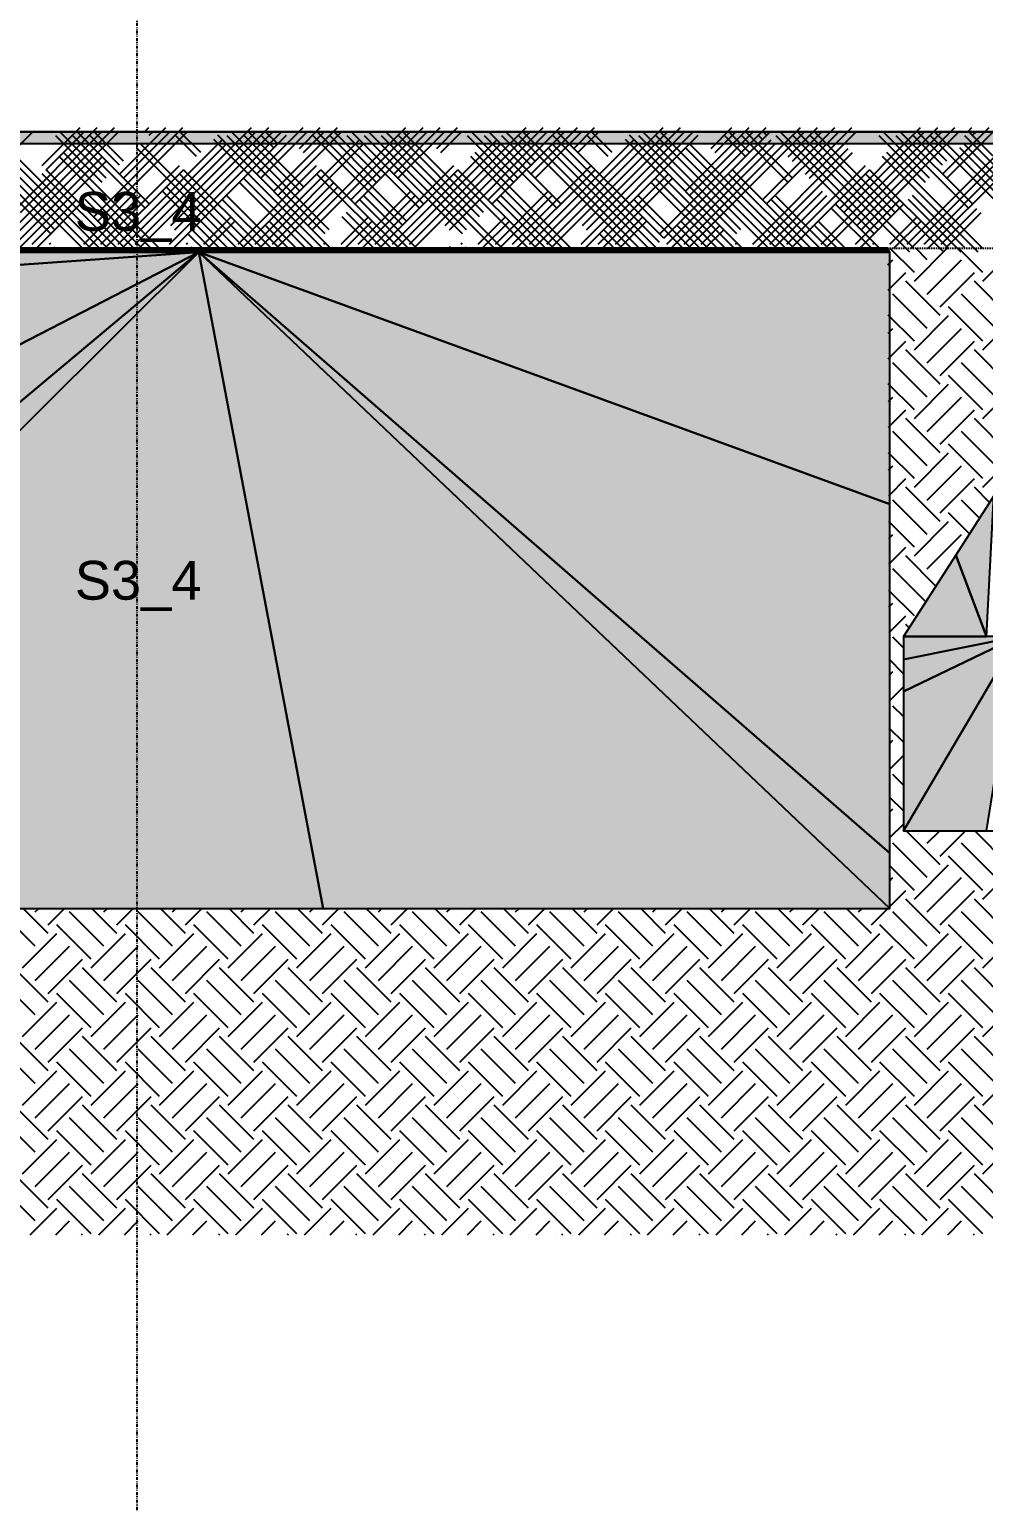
# Model space of a CAD drawing. Extents: x 37185 to 43130, y -8131 to -3926.
# Drawn here: x 37998.9 to 38162.7, y -7832.6 to -7578.4 of the extents above; entities that cross this region are included whole.
import ezdxf

# ---------------------------------------------------------------- set-up
doc = ezdxf.new("R2010")
doc.units = 0
doc.header["$MEASUREMENT"] = 0
doc.linetypes.add('ESTILO_TQS_0002', pattern=[0.4, 0.1, -0.3])
doc.linetypes.add('ESTILO_TQS_0004', pattern=[1.12, 0.5, -0.2, 0.01, -0.2, 0.01, -0.2])
for name, color, linetype in [('36', 253, 'CONTINUOUS'), ('47', 15, 'CONTINUOUS'), ('52', 3, 'CONTINUOUS'), ('67', 7, 'CONTINUOUS'), ('70', 160, 'CONTINUOUS'), ('74', 2, 'CONTINUOUS'), ('96', 252, 'CONTINUOUS')]:
    doc.layers.add(name, color=color, linetype=linetype)
doc.styles.add('TQS_ARIAL', font='arial.ttf')

msp = doc.modelspace()

# ---------------------------------------------------------------- linework, layer by layer
at = {"layer": '36', "linetype": 'Continuous'}
for p, q in [((37993.42, -7615.24), (38013.42, -7595.25)), ((37996.59, -7609.12), (38010.47, -7595.25)), ((38001.01, -7601.76), (38007.52, -7595.25)), ((38009.85, -7610.6), (38025.2, -7595.25)), ((38014.27, -7603.23), (38022.25, -7595.25)), ((38016.99, -7615.24), (38036.99, -7595.25)), ((38018.69, -7595.87), (38019.31, -7595.25)), ((38023.11, -7612.07), (38039.93, -7595.25)), ((38037.84, -7603.23), (38045.82, -7595.25)), ((38040.79, -7606.18), (38051.72, -7595.25)), ((38045.21, -7598.81), (38048.77, -7595.25)), ((38046.68, -7612.07), (38063.5, -7595.25)), ((38054.05, -7607.65), (38066.45, -7595.25)), ((38061.41, -7603.23), (38069.4, -7595.25)), ((38064.13, -7615.24), (38084.13, -7595.25)), ((38068.78, -7598.81), (38072.34, -7595.25)), ((38070.25, -7612.07), (38087.07, -7595.25)), ((38077.62, -7607.65), (38090.02, -7595.25)), ((38084.98, -7603.23), (38092.97, -7595.25)), ((38087.7, -7615.24), (38107.7, -7595.25)), ((38092.35, -7598.81), (38095.91, -7595.25)), ((38093.82, -7612.07), (38110.64, -7595.25)), ((38107.08, -7613.54), (38125.37, -7595.25)), ((38111.27, -7615.24), (38131.27, -7595.25)), ((38111.5, -7606.18), (38122.43, -7595.25)), ((38115.92, -7598.81), (38119.48, -7595.25)), ((38124.76, -7607.65), (38137.16, -7595.25)), ((38129.18, -7600.28), (38134.21, -7595.25)), ((38132.12, -7603.23), (38140.11, -7595.25)), ((38134.84, -7615.24), (38154.84, -7595.25)), ((38138.02, -7609.12), (38151.89, -7595.25)), ((38140.96, -7612.07), (38157.78, -7595.25)), ((38149.57, -7615.24), (38169.57, -7595.25)), ((38155.69, -7603.23), (38163.68, -7595.25)), ((38160.11, -7595.87), (38160.73, -7595.25)), ((38002.49, -7613.48), (37985.66, -7596.66)), ((38003.19, -7612.78), (37986.37, -7595.96)), ((38008.61, -7616.66), (37988.61, -7596.66)), ((38009.31, -7615.95), (37989.32, -7595.96)), ((37991.41, -7603.94), (37999.39, -7595.96)), ((37994.13, -7615.95), (38014.12, -7595.96)), ((37997.3, -7609.83), (38011.18, -7595.96)), ((38001.72, -7602.47), (38008.23, -7595.96)), ((38011.33, -7604.65), (38003.34, -7596.66)), ((38012.03, -7603.94), (38004.05, -7595.96)), ((38018.69, -7609.06), (38006.29, -7596.66)), ((38019.4, -7608.36), (38007, -7595.96)), ((38014.27, -7601.7), (38009.23, -7596.66)), ((38014.98, -7600.99), (38009.94, -7595.96)), ((38010.56, -7611.3), (38025.91, -7595.96)), ((38014.04, -7615.24), (38031.95, -7597.34)), ((38014.98, -7603.94), (38022.96, -7595.96)), ((38017.7, -7615.95), (38037.69, -7595.96)), ((38019.4, -7596.57), (38020.02, -7595.96)), ((38022.88, -7615.24), (38042.26, -7595.87)), ((38023.59, -7615.95), (38042.97, -7596.57)), ((38023.82, -7612.78), (38040.64, -7595.96)), ((38027.53, -7600.23), (38023.97, -7596.66)), ((38028.24, -7599.52), (38024.67, -7595.96)), ((38049.85, -7616.66), (38030.48, -7597.28)), ((38050.56, -7615.95), (38031.18, -7596.57)), ((38049.63, -7613.48), (38032.8, -7596.66)), ((38050.33, -7612.78), (38033.51, -7595.96)), ((38045.21, -7606.12), (38035.75, -7596.66)), ((38045.91, -7605.41), (38036.46, -7595.96)), ((38037.61, -7615.24), (38055.52, -7597.34)), ((38038.55, -7603.94), (38046.53, -7595.96)), ((38040.79, -7598.75), (38038.7, -7596.66)), ((38041.5, -7598.05), (38039.4, -7595.96)), ((38041.5, -7606.88), (38052.42, -7595.96)), ((38045.91, -7599.52), (38049.48, -7595.96)), ((38047.39, -7612.78), (38064.21, -7595.96)), ((38062.89, -7612.01), (38047.54, -7596.66)), ((38063.59, -7611.3), (38048.24, -7595.96)), ((38058.47, -7604.65), (38050.48, -7596.66)), ((38059.17, -7603.94), (38051.19, -7595.96)), ((38065.83, -7609.06), (38053.43, -7596.66)), ((38066.54, -7608.36), (38054.14, -7595.96)), ((38054.75, -7608.36), (38067.16, -7595.96)), ((38073.2, -7613.48), (38056.37, -7596.66)), ((38073.9, -7612.78), (38057.08, -7595.96)), ((38079.32, -7616.66), (38059.32, -7596.66)), ((38080.02, -7615.95), (38060.03, -7595.96)), ((38061.18, -7615.24), (38079.09, -7597.34)), ((38062.12, -7603.94), (38070.1, -7595.96)), ((38076.14, -7610.54), (38062.27, -7596.66)), ((38076.85, -7609.83), (38062.97, -7595.96)), ((38064.84, -7615.95), (38084.83, -7595.96)), ((38069.48, -7599.52), (38073.05, -7595.96)), ((38070.96, -7612.78), (38087.78, -7595.96)), ((38082.04, -7604.65), (38074.05, -7596.66)), ((38082.74, -7603.94), (38074.76, -7595.96)), ((38089.4, -7609.06), (38077, -7596.66)), ((38090.11, -7608.36), (38077.71, -7595.96)), ((38078.32, -7608.36), (38090.73, -7595.96)), ((38084.98, -7601.7), (38079.95, -7596.66)), ((38085.69, -7600.99), (38080.65, -7595.96)), ((38102.89, -7616.66), (38082.89, -7596.66)), ((38103.59, -7615.95), (38083.6, -7595.96)), ((38084.75, -7615.24), (38102.66, -7597.34)), ((38085.69, -7603.94), (38093.67, -7595.96)), ((38088.41, -7615.95), (38108.4, -7595.96)), ((38107.08, -7614.96), (38088.78, -7596.66)), ((38107.79, -7614.25), (38089.49, -7595.96)), ((38093.05, -7599.52), (38096.62, -7595.96)), ((38093.59, -7615.24), (38112.97, -7595.87)), ((38094.3, -7615.95), (38113.68, -7596.57)), ((38094.53, -7612.78), (38111.35, -7595.96)), ((38098.24, -7600.23), (38094.68, -7596.66)), ((38098.95, -7599.52), (38095.38, -7595.96)), ((38120.57, -7616.66), (38101.19, -7597.28)), ((38121.27, -7615.95), (38101.89, -7596.57)), ((38120.34, -7613.48), (38103.52, -7596.66)), ((38121.04, -7612.78), (38104.22, -7595.96)), ((38126.46, -7616.66), (38106.46, -7596.66)), ((38127.17, -7615.95), (38107.17, -7595.96)), ((38107.79, -7614.25), (38126.08, -7595.96)), ((38108.32, -7615.24), (38126.23, -7597.34)), ((38111.98, -7615.95), (38131.97, -7595.96)), ((38112.21, -7606.88), (38123.14, -7595.96)), ((38116.63, -7599.52), (38120.19, -7595.96)), ((38121.81, -7600.23), (38118.25, -7596.66)), ((38122.52, -7599.52), (38118.95, -7595.96)), ((38129.18, -7604.65), (38121.19, -7596.66)), ((38129.88, -7603.94), (38121.9, -7595.96)), ((38124.76, -7597.28), (38124.14, -7596.66)), ((38125.46, -7596.57), (38124.85, -7595.96)), ((38125.46, -7608.36), (38137.87, -7595.96)), ((38143.91, -7613.48), (38127.09, -7596.66)), ((38144.61, -7612.78), (38127.79, -7595.96)), ((38129.88, -7600.99), (38134.92, -7595.96)), ((38150.03, -7616.66), (38130.03, -7596.66)), ((38150.74, -7615.95), (38130.74, -7595.96)), ((38132.83, -7603.94), (38140.81, -7595.96)), ((38146.85, -7610.54), (38132.98, -7596.66)), ((38147.56, -7609.83), (38133.69, -7595.96)), ((38135.55, -7615.95), (38155.54, -7595.96)), ((38138.72, -7609.83), (38152.6, -7595.96)), ((38141.67, -7612.78), (38158.49, -7595.96)), ((38152.75, -7604.65), (38144.76, -7596.66)), ((38153.45, -7603.94), (38145.47, -7595.96)), ((38160.11, -7609.06), (38147.71, -7596.66)), ((38160.82, -7608.36), (38148.42, -7595.96)), ((38150.28, -7615.95), (38170.28, -7595.96)), ((38155.69, -7601.7), (38150.66, -7596.66)), ((38156.4, -7600.99), (38151.36, -7595.96)), ((38173.6, -7616.66), (38153.6, -7596.66)), ((38174.31, -7615.95), (38154.31, -7595.96)), ((38156.4, -7603.94), (38164.38, -7595.96)), ((38177.79, -7614.96), (38159.49, -7596.66)), ((38178.5, -7614.25), (38160.2, -7595.96)), ((38160.82, -7596.57), (38161.44, -7595.96)), ((38011.55, -7616.66), (37993.65, -7598.75)), ((38012.26, -7615.95), (37994.35, -7598.05)), ((37996.37, -7615.24), (38011.33, -7600.28)), ((38020.39, -7616.66), (38003.96, -7600.23)), ((38021.1, -7615.95), (38004.67, -7599.52)), ((38014.75, -7615.95), (38032.66, -7598.05)), ((38035.12, -7616.66), (38017.22, -7598.75)), ((38035.83, -7615.95), (38017.92, -7598.05)), ((38038.32, -7615.95), (38056.23, -7598.05)), ((38061.89, -7615.95), (38079.8, -7598.05)), ((38091.1, -7616.66), (38074.67, -7600.23)), ((38091.81, -7615.95), (38075.38, -7599.52)), ((38085.46, -7615.95), (38103.37, -7598.05)), ((38105.83, -7616.66), (38087.93, -7598.75)), ((38106.54, -7615.95), (38088.64, -7598.05)), ((38109.03, -7615.95), (38126.94, -7598.05)), ((38129.4, -7616.66), (38111.5, -7598.75)), ((38130.11, -7615.95), (38112.21, -7598.05)), ((38123.06, -7615.24), (38139.49, -7598.81)), ((38123.76, -7615.95), (38140.2, -7599.52)), ((38161.81, -7616.66), (38145.38, -7600.23)), ((38162.52, -7615.95), (38146.09, -7599.52)), ((38176.54, -7616.66), (38158.64, -7598.75)), ((38177.25, -7615.95), (38159.35, -7598.05)), ((37997.07, -7615.95), (38012.03, -7600.99)), ((38015.21, -7615.95), (38001.72, -7602.47)), ((38011.1, -7615.24), (38024.58, -7601.76)), ((38011.8, -7615.95), (38025.29, -7602.47)), ((38038.78, -7615.95), (38025.29, -7602.47)), ((38034.67, -7615.24), (38048.15, -7601.76)), ((38035.37, -7615.95), (38048.86, -7602.47)), ((38062.35, -7615.95), (38048.86, -7602.47)), ((38058.24, -7615.24), (38071.72, -7601.76)), ((38058.94, -7615.95), (38072.43, -7602.47)), ((38085.92, -7615.95), (38072.43, -7602.47)), ((38081.81, -7615.24), (38095.29, -7601.76)), ((38082.51, -7615.95), (38096, -7602.47)), ((38133.06, -7615.95), (38119.57, -7602.47)), ((38128.95, -7615.24), (38142.43, -7601.76)), ((38129.66, -7615.95), (38143.14, -7602.47)), ((38156.63, -7615.95), (38143.14, -7602.47)), ((38152.52, -7615.24), (38166, -7601.76)), ((38153.23, -7615.95), (38166.71, -7602.47)), ((38014.5, -7616.66), (38001.01, -7603.17)), ((38032.88, -7615.95), (38022.34, -7605.41)), ((38038.07, -7616.66), (38024.58, -7603.17)), ((38046.91, -7616.66), (38034.9, -7604.65)), ((38047.62, -7615.95), (38035.6, -7603.94)), ((38040.56, -7615.24), (38051.1, -7604.7)), ((38041.27, -7615.95), (38051.81, -7605.41)), ((38061.64, -7616.66), (38048.15, -7603.17)), ((38085.21, -7616.66), (38071.72, -7603.17)), ((38096.54, -7615.24), (38108.55, -7603.23)), ((38097.25, -7615.95), (38109.26, -7603.94)), ((38117.62, -7616.66), (38105.61, -7604.65)), ((38118.33, -7615.95), (38106.31, -7603.94)), ((38132.35, -7616.66), (38118.86, -7603.17)), ((38155.92, -7616.66), (38142.43, -7603.17)), ((37999.31, -7615.24), (38006.91, -7607.65)), ((38008.15, -7615.24), (38017.22, -7606.18)), ((38017.45, -7616.66), (38008.38, -7607.59)), ((38008.86, -7615.95), (38017.92, -7606.88)), ((38018.15, -7615.95), (38009.09, -7606.88)), ((38032.18, -7616.66), (38021.64, -7606.12)), ((38041.02, -7616.66), (38031.95, -7607.59)), ((38041.72, -7615.95), (38032.66, -7606.88)), ((38055.29, -7615.24), (38064.36, -7606.18)), ((38064.59, -7616.66), (38055.52, -7607.59)), ((38056, -7615.95), (38065.07, -7606.88)), ((38065.29, -7615.95), (38056.23, -7606.88)), ((38078.86, -7615.24), (38087.93, -7606.18)), ((38088.16, -7616.66), (38079.09, -7607.59)), ((38079.57, -7615.95), (38088.64, -7606.88)), ((38088.86, -7615.95), (38079.8, -7606.88)), ((38111.73, -7616.66), (38102.66, -7607.59)), ((38112.43, -7615.95), (38103.37, -7606.88)), ((38126, -7615.24), (38135.07, -7606.18)), ((38135.3, -7616.66), (38126.23, -7607.59)), ((38126.71, -7615.95), (38135.78, -7606.88)), ((38136, -7615.95), (38126.94, -7606.88)), ((38140.73, -7615.24), (38148.33, -7607.65)), ((38158.87, -7616.66), (38149.8, -7607.59)), ((38159.57, -7615.95), (38150.51, -7606.88)), ((38000.02, -7615.95), (38007.61, -7608.36)), ((38059.4, -7615.95), (38053.28, -7609.83)), ((38144.14, -7616.66), (38136.54, -7609.06)), ((38144.84, -7615.95), (38137.25, -7608.36)), ((38141.44, -7615.95), (38149.03, -7608.36)), ((38155.46, -7615.24), (38161.59, -7609.12)), ((38156.17, -7615.95), (38162.29, -7609.83)), ((38029.94, -7615.95), (38026.76, -7612.78)), ((38028.77, -7615.24), (38033.42, -7610.6)), ((38029.48, -7615.95), (38034.13, -7611.3)), ((38043.96, -7616.66), (38039.31, -7612.01)), ((38044.67, -7615.95), (38040.02, -7611.3)), ((38052.35, -7615.24), (38056.99, -7610.6)), ((38058.69, -7616.66), (38052.57, -7610.54)), ((38053.05, -7615.95), (38057.7, -7611.3)), ((38075.92, -7615.24), (38080.56, -7610.6)), ((38076.62, -7615.95), (38081.27, -7611.3)), ((38100.65, -7615.95), (38097.47, -7612.78)), ((38099.49, -7615.24), (38104.13, -7610.6)), ((38100.19, -7615.95), (38104.84, -7611.3)), ((38114.67, -7616.66), (38110.03, -7612.01)), ((38115.38, -7615.95), (38110.73, -7611.3)), ((38114.22, -7615.24), (38117.39, -7612.07)), ((38114.92, -7615.95), (38118.1, -7612.78)), ((38138.24, -7616.66), (38133.6, -7612.01)), ((38138.95, -7615.95), (38134.3, -7611.3)), ((38146.63, -7615.24), (38151.27, -7610.6)), ((38147.33, -7615.95), (38151.98, -7611.3)), ((38002.26, -7615.24), (38002.49, -7615.02)), ((38025.83, -7615.24), (38026.06, -7615.02)), ((38029.23, -7616.66), (38026.06, -7613.48)), ((38049.4, -7615.24), (38049.63, -7615.02)), ((38072.97, -7615.24), (38073.2, -7615.02)), ((38099.94, -7616.66), (38096.77, -7613.48)), ((38120.11, -7615.24), (38120.34, -7615.02)), ((38143.68, -7615.24), (38143.91, -7615.02)), ((37999.77, -7616.66), (37999.54, -7616.43)), ((38000.48, -7615.95), (38000.25, -7615.72)), ((38002.97, -7615.95), (38003.19, -7615.72)), ((38003.42, -7615.95), (38003.42, -7615.95)), ((38003.42, -7615.95), (38003.42, -7615.95)), ((38005.91, -7615.95), (38005.91, -7615.95)), ((38005.91, -7615.95), (38005.91, -7615.95)), ((38006.37, -7615.95), (38006.37, -7615.95)), ((38006.37, -7615.95), (38006.37, -7615.95)), ((38020.64, -7615.95), (38020.64, -7615.95)), ((38020.64, -7615.95), (38020.64, -7615.95)), ((38023.34, -7616.66), (38023.11, -7616.43)), ((38024.05, -7615.95), (38023.82, -7615.72)), ((38026.54, -7615.95), (38026.76, -7615.72)), ((38026.99, -7615.95), (38026.99, -7615.95)), ((38026.99, -7615.95), (38026.99, -7615.95)), ((38032.43, -7615.95), (38032.43, -7615.95)), ((38032.43, -7615.95), (38032.43, -7615.95)), ((38044.21, -7615.95), (38044.21, -7615.95)), ((38044.21, -7615.95), (38044.21, -7615.95)), ((38047.16, -7615.95), (38047.16, -7615.95)), ((38047.16, -7615.95), (38047.16, -7615.95)), ((38050.11, -7615.95), (38050.33, -7615.72)), ((38053.51, -7615.95), (38053.51, -7615.95)), ((38053.51, -7615.95), (38053.51, -7615.95)), ((38056.45, -7615.95), (38056.45, -7615.95)), ((38056.45, -7615.95), (38056.45, -7615.95)), ((38067.78, -7615.95), (38067.78, -7615.95)), ((38067.78, -7615.95), (38067.78, -7615.95)), ((38068.24, -7615.95), (38068.24, -7615.95)), ((38068.24, -7615.95), (38068.24, -7615.95)), ((38070.48, -7616.66), (38070.25, -7616.43)), ((38070.73, -7615.95), (38070.73, -7615.95)), ((38070.73, -7615.95), (38070.73, -7615.95)), ((38071.19, -7615.95), (38070.96, -7615.72)), ((38073.68, -7615.95), (38073.9, -7615.72)), ((38074.13, -7615.95), (38074.13, -7615.95)), ((38074.13, -7615.95), (38074.13, -7615.95)), ((38077.08, -7615.95), (38077.08, -7615.95)), ((38077.08, -7615.95), (38077.08, -7615.95)), ((38082.97, -7615.95), (38082.97, -7615.95)), ((38082.97, -7615.95), (38082.97, -7615.95)), ((38091.35, -7615.95), (38091.35, -7615.95)), ((38091.35, -7615.95), (38091.35, -7615.95)), ((38094.05, -7616.66), (38093.82, -7616.43)), ((38094.76, -7615.95), (38094.53, -7615.72)), ((38097.7, -7615.95), (38097.7, -7615.95)), ((38097.7, -7615.95), (38097.7, -7615.95)), ((38103.14, -7615.95), (38103.14, -7615.95)), ((38103.14, -7615.95), (38103.14, -7615.95)), ((38106.09, -7615.95), (38106.09, -7615.95)), ((38106.09, -7615.95), (38106.09, -7615.95)), ((38109.49, -7615.95), (38109.49, -7615.95)), ((38109.49, -7615.95), (38109.49, -7615.95)), ((38117.87, -7615.95), (38117.87, -7615.95)), ((38117.87, -7615.95), (38117.87, -7615.95)), ((38120.82, -7615.95), (38121.04, -7615.72)), ((38124.22, -7615.95), (38124.22, -7615.95)), ((38124.22, -7615.95), (38124.22, -7615.95)), ((38132.6, -7615.95), (38132.6, -7615.95)), ((38132.6, -7615.95), (38132.6, -7615.95)), ((38138.49, -7615.95), (38138.49, -7615.95)), ((38138.49, -7615.95), (38138.49, -7615.95)), ((38141.19, -7616.66), (38140.96, -7616.43)), ((38141.9, -7615.95), (38141.67, -7615.72)), ((38144.39, -7615.95), (38144.61, -7615.72)), ((38147.79, -7615.95), (38147.79, -7615.95)), ((38147.79, -7615.95), (38147.79, -7615.95)), ((38153.68, -7615.95), (38153.68, -7615.95)), ((38153.68, -7615.95), (38153.68, -7615.95)), ((38159.12, -7615.95), (38159.12, -7615.95)), ((38159.12, -7615.95), (38159.12, -7615.95)), ((38162.06, -7615.95), (38162.06, -7615.95)), ((38162.06, -7615.95), (38162.06, -7615.95))]:
    msp.add_line(p, q, dxfattribs=at)
at = {"layer": '47', "linetype": 'Continuous'}
for p, q in [((38146.3, -7618.78), (38147.14, -7617.93)), ((38150.83, -7620.14), (38146.64, -7615.96)), ((38150.83, -7621.62), (38156.49, -7615.96)), ((38153.04, -7617.93), (38151.06, -7615.96)), ((38153.04, -7623.83), (38158.93, -7617.93)), ((38162.61, -7620.14), (38158.42, -7615.96)), ((38162.61, -7621.62), (38168.27, -7615.96)), ((38146.31, -7623.18), (38149.35, -7620.14)), ((38155.25, -7626.04), (38161.14, -7620.14)), ((38155.25, -7627.51), (38149.35, -7621.62)), ((38167.03, -7627.51), (38161.14, -7621.62)), ((38153.04, -7629.72), (38147.14, -7623.83)), ((38164.82, -7629.72), (38158.93, -7623.83)), ((38146.32, -7626.12), (38146.32, -7626.12)), ((38150.83, -7631.93), (38146.32, -7627.43)), ((38150.83, -7633.4), (38156.72, -7627.51)), ((38162.61, -7631.93), (38156.72, -7626.04)), ((38162.61, -7633.4), (38168.5, -7627.51)), ((38146.33, -7630.53), (38147.14, -7629.72)), ((38153.04, -7635.61), (38158.93, -7629.72)), ((38146.35, -7634.94), (38149.35, -7631.93)), ((38155.25, -7637.82), (38161.14, -7631.93)), ((38153.04, -7641.5), (38147.14, -7635.61)), ((38155.25, -7639.29), (38149.35, -7633.4)), ((38164.82, -7641.5), (38158.93, -7635.61)), ((38167.03, -7639.29), (38161.14, -7633.4)), ((38146.36, -7637.87), (38146.36, -7637.87)), ((38162.61, -7643.71), (38156.72, -7637.82)), ((38150.83, -7643.71), (38146.36, -7639.25)), ((38150.83, -7645.19), (38156.72, -7639.29)), ((38162.61, -7645.19), (38168.5, -7639.29)), ((38146.37, -7642.28), (38147.14, -7641.5)), ((38153.04, -7647.4), (38158.93, -7641.5)), ((38146.38, -7646.69), (38149.35, -7643.71)), ((38155.25, -7651.08), (38149.35, -7645.19)), ((38155.25, -7649.61), (38161.14, -7643.71)), ((38167.03, -7651.08), (38161.14, -7645.19)), ((38153.04, -7653.29), (38147.14, -7647.4)), ((38164.82, -7653.29), (38158.93, -7647.4)), ((38146.39, -7649.62), (38146.39, -7649.62)), ((38150.83, -7655.5), (38146.39, -7651.07)), ((38150.83, -7656.97), (38156.72, -7651.08)), ((38162.61, -7655.5), (38156.72, -7649.61)), ((38162.61, -7656.97), (38168.5, -7651.08)), ((38146.4, -7654.03), (38147.14, -7653.29)), ((38153.04, -7659.18), (38158.93, -7653.29)), ((38146.42, -7658.44), (38149.35, -7655.5)), ((38155.25, -7661.39), (38161.14, -7655.5)), ((38155.25, -7662.86), (38149.35, -7656.97)), ((38163.76, -7659.59), (38161.14, -7656.97)), ((38153.04, -7665.07), (38147.14, -7659.18)), ((38162.03, -7662.28), (38158.93, -7659.18)), ((38146.42, -7661.37), (38146.42, -7661.37)), ((38150.83, -7667.28), (38146.43, -7662.88)), ((38150.83, -7668.76), (38156.72, -7662.86)), ((38160.3, -7664.97), (38156.72, -7661.39)), ((38146.44, -7665.78), (38147.14, -7665.07)), ((38153.04, -7670.97), (38158.93, -7665.07)), ((38146.45, -7670.19), (38149.35, -7667.28)), ((38154.54, -7673.94), (38149.35, -7668.76)), ((38159.15, -7666.77), (38159.15, -7666.77)), ((38152.81, -7676.63), (38147.14, -7670.97)), ((38157.42, -7669.46), (38157.42, -7669.46)), ((38146.46, -7673.12), (38146.46, -7673.12)), ((38155.69, -7672.15), (38155.69, -7672.15)), ((38150.83, -7679.07), (38146.46, -7674.7)), ((38146.47, -7677.53), (38147.14, -7676.86)), ((38146.48, -7681.94), (38149.35, -7679.07)), ((38149.93, -7681.11), (38149.35, -7680.54)), ((38151.08, -7679.32), (38151.08, -7679.32)), ((38148.96, -7684.57), (38147.14, -7682.75)), ((38146.49, -7684.88), (38146.49, -7684.88)), ((38148.96, -7688.99), (38146.5, -7686.52)), ((38146.51, -7689.28), (38147.14, -7688.64)), ((38146.52, -7693.69), (38148.96, -7691.25)), ((38148.96, -7691.93), (38148.96, -7691.93)), ((38146.53, -7696.63), (38146.53, -7696.63)), ((38148.96, -7696.35), (38147.14, -7694.54)), ((38148.96, -7700.77), (38146.53, -7698.34)), ((38146.54, -7701.03), (38147.14, -7700.43)), ((38146.55, -7705.44), (38148.96, -7703.03)), ((38148.96, -7703.72), (38148.96, -7703.72)), ((38148.96, -7708.14), (38147.14, -7706.32)), ((38146.56, -7708.38), (38146.56, -7708.38)), ((38148.96, -7712.56), (38146.57, -7710.16)), ((38146.58, -7712.78), (38147.14, -7712.21)), ((38146.59, -7717.19), (38148.96, -7714.82)), ((38148.96, -7715.5), (38148.96, -7715.5)), ((38155.25, -7721.79), (38149.41, -7715.95)), ((38153.04, -7718.11), (38155.19, -7715.95)), ((38155.25, -7720.32), (38159.61, -7715.95)), ((38167.03, -7721.79), (38161.2, -7715.95)), ((38153.04, -7724), (38147.14, -7718.11)), ((38164.82, -7724), (38158.93, -7718.11)), ((38146.6, -7720.13), (38146.6, -7720.13)), ((38150.83, -7726.21), (38146.6, -7721.98)), ((38150.83, -7727.68), (38156.72, -7721.79)), ((38162.61, -7726.21), (38156.72, -7720.32)), ((38162.61, -7727.68), (38168.5, -7721.79)), ((38146.61, -7724.53), (38147.14, -7724)), ((38153.04, -7729.89), (38158.93, -7724)), ((38146.62, -7728.94), (38149.35, -7726.21)), ((38155.25, -7732.1), (38161.14, -7726.21)), ((37999.83, -7735.78), (37993.94, -7729.89)), ((38002.04, -7733.57), (37997.75, -7729.29)), ((37999.83, -7729.89), (38000.43, -7729.29)), ((38002.04, -7732.1), (38004.85, -7729.29)), ((38011.62, -7735.78), (38005.72, -7729.89)), ((38013.83, -7733.57), (38009.54, -7729.29)), ((38011.62, -7729.89), (38012.22, -7729.29)), ((38013.83, -7732.1), (38016.64, -7729.29)), ((38023.4, -7735.78), (38017.51, -7729.89)), ((38025.61, -7733.57), (38021.32, -7729.29)), ((38023.4, -7729.89), (38024, -7729.29)), ((38025.61, -7732.1), (38028.42, -7729.29)), ((38035.19, -7735.78), (38029.29, -7729.89)), ((38037.4, -7733.57), (38033.11, -7729.29)), ((38035.19, -7729.89), (38035.79, -7729.29)), ((38037.4, -7732.1), (38040.21, -7729.29)), ((38046.97, -7735.78), (38041.08, -7729.89)), ((38049.18, -7733.57), (38044.89, -7729.29)), ((38046.97, -7729.89), (38047.57, -7729.29)), ((38049.18, -7732.1), (38051.99, -7729.29)), ((38058.76, -7735.78), (38052.86, -7729.89)), ((38060.97, -7733.57), (38056.68, -7729.29)), ((38058.76, -7729.89), (38059.36, -7729.29)), ((38060.97, -7732.1), (38063.78, -7729.29)), ((38070.54, -7735.78), (38064.65, -7729.89)), ((38072.75, -7733.57), (38068.46, -7729.29)), ((38070.54, -7729.89), (38071.14, -7729.29)), ((38072.75, -7732.1), (38075.56, -7729.29)), ((38082.33, -7735.78), (38076.43, -7729.89)), ((38084.54, -7733.57), (38080.25, -7729.29)), ((38082.33, -7729.89), (38082.93, -7729.29)), ((38084.54, -7732.1), (38087.35, -7729.29)), ((38094.11, -7735.78), (38088.22, -7729.89)), ((38096.32, -7733.57), (38092.03, -7729.29)), ((38094.11, -7729.89), (38094.71, -7729.29)), ((38096.32, -7732.1), (38099.13, -7729.29)), ((38105.9, -7735.78), (38100, -7729.89)), ((38108.11, -7733.57), (38103.82, -7729.29)), ((38105.9, -7729.89), (38106.5, -7729.29)), ((38108.11, -7732.1), (38110.92, -7729.29)), ((38117.68, -7735.78), (38111.79, -7729.89)), ((38119.89, -7733.57), (38115.6, -7729.29)), ((38117.68, -7729.89), (38118.28, -7729.29)), ((38119.89, -7732.1), (38122.7, -7729.29)), ((38129.47, -7735.78), (38123.57, -7729.89)), ((38131.68, -7733.57), (38127.39, -7729.29)), ((38129.47, -7729.89), (38130.07, -7729.29)), ((38131.68, -7732.1), (38134.49, -7729.29)), ((38141.25, -7735.78), (38135.36, -7729.89)), ((38143.46, -7733.57), (38139.18, -7729.29)), ((38141.25, -7729.89), (38141.86, -7729.29)), ((38143.46, -7732.1), (38146.27, -7729.29)), ((38153.04, -7735.78), (38147.14, -7729.89)), ((38155.25, -7733.57), (38149.35, -7727.68)), ((38164.82, -7735.78), (38158.93, -7729.89)), ((38167.03, -7733.57), (38161.14, -7727.68)), ((38009.41, -7737.99), (38003.51, -7732.1)), ((38021.19, -7737.99), (38015.3, -7732.1)), ((38032.98, -7737.99), (38027.08, -7732.1)), ((38044.76, -7737.99), (38038.87, -7732.1)), ((38056.55, -7737.99), (38050.65, -7732.1)), ((38068.33, -7737.99), (38062.44, -7732.1)), ((38080.12, -7737.99), (38074.22, -7732.1)), ((38091.9, -7737.99), (38086.01, -7732.1)), ((38103.69, -7737.99), (38097.79, -7732.1)), ((38115.47, -7737.99), (38109.58, -7732.1)), ((38127.26, -7737.99), (38121.36, -7732.1)), ((38139.04, -7737.99), (38133.15, -7732.1)), ((38150.83, -7737.99), (38144.93, -7732.1)), ((38162.61, -7737.99), (38156.72, -7732.1)), ((37997.62, -7739.47), (38003.51, -7733.57)), ((38009.41, -7739.47), (38015.3, -7733.57)), ((38021.19, -7739.47), (38027.08, -7733.57)), ((38032.98, -7739.47), (38038.87, -7733.57)), ((38044.76, -7739.47), (38050.65, -7733.57)), ((38056.55, -7739.47), (38062.44, -7733.57)), ((38068.33, -7739.47), (38074.22, -7733.57)), ((38080.12, -7739.47), (38086.01, -7733.57)), ((38091.9, -7739.47), (38097.79, -7733.57)), ((38103.69, -7739.47), (38109.58, -7733.57)), ((38115.47, -7739.47), (38121.36, -7733.57)), ((38127.26, -7739.47), (38133.15, -7733.57)), ((38139.04, -7739.47), (38144.93, -7733.57)), ((38150.83, -7739.47), (38156.72, -7733.57)), ((38162.61, -7739.47), (38168.5, -7733.57)), ((37999.83, -7741.68), (38005.72, -7735.78)), ((38011.62, -7741.68), (38017.51, -7735.78)), ((38023.4, -7741.68), (38029.29, -7735.78)), ((38035.19, -7741.68), (38041.08, -7735.78)), ((38046.97, -7741.68), (38052.86, -7735.78)), ((38058.76, -7741.68), (38064.65, -7735.78)), ((38070.54, -7741.68), (38076.43, -7735.78)), ((38082.33, -7741.68), (38088.22, -7735.78)), ((38094.11, -7741.68), (38100, -7735.78)), ((38105.9, -7741.68), (38111.79, -7735.78)), ((38117.68, -7741.68), (38123.57, -7735.78)), ((38129.47, -7741.68), (38135.36, -7735.78)), ((38141.25, -7741.68), (38147.14, -7735.78)), ((38153.04, -7741.68), (38158.93, -7735.78)), ((38002.04, -7745.36), (37996.15, -7739.47)), ((38002.04, -7743.89), (38007.93, -7737.99)), ((38013.83, -7745.36), (38007.93, -7739.47)), ((38013.83, -7743.89), (38019.72, -7737.99)), ((38025.61, -7745.36), (38019.72, -7739.47)), ((38025.61, -7743.89), (38031.5, -7737.99)), ((38037.4, -7745.36), (38031.5, -7739.47)), ((38037.4, -7743.89), (38043.29, -7737.99)), ((38049.18, -7745.36), (38043.29, -7739.47)), ((38049.18, -7743.89), (38055.07, -7737.99)), ((38060.97, -7745.36), (38055.07, -7739.47)), ((38060.97, -7743.89), (38066.86, -7737.99)), ((38072.75, -7745.36), (38066.86, -7739.47)), ((38072.75, -7743.89), (38078.64, -7737.99)), ((38084.54, -7745.36), (38078.64, -7739.47)), ((38084.54, -7743.89), (38090.43, -7737.99)), ((38096.32, -7745.36), (38090.43, -7739.47)), ((38096.32, -7743.89), (38102.21, -7737.99)), ((38108.11, -7745.36), (38102.21, -7739.47)), ((38108.11, -7743.89), (38114, -7737.99)), ((38119.89, -7745.36), (38114, -7739.47)), ((38119.89, -7743.89), (38125.78, -7737.99)), ((38131.68, -7745.36), (38125.78, -7739.47)), ((38131.68, -7743.89), (38137.57, -7737.99)), ((38143.46, -7745.36), (38137.57, -7739.47)), ((38143.46, -7743.89), (38149.35, -7737.99)), ((38155.25, -7745.36), (38149.35, -7739.47)), ((38155.25, -7743.89), (38161.14, -7737.99)), ((38167.03, -7745.36), (38161.14, -7739.47)), ((37999.83, -7747.57), (37993.94, -7741.68)), ((38011.62, -7747.57), (38005.72, -7741.68)), ((38023.4, -7747.57), (38017.51, -7741.68)), ((38035.19, -7747.57), (38029.29, -7741.68)), ((38046.97, -7747.57), (38041.08, -7741.68)), ((38058.76, -7747.57), (38052.86, -7741.68)), ((38070.54, -7747.57), (38064.65, -7741.68)), ((38082.33, -7747.57), (38076.43, -7741.68)), ((38094.11, -7747.57), (38088.22, -7741.68)), ((38105.9, -7747.57), (38100, -7741.68)), ((38117.68, -7747.57), (38111.79, -7741.68)), ((38129.47, -7747.57), (38123.57, -7741.68)), ((38141.25, -7747.57), (38135.36, -7741.68)), ((38153.04, -7747.57), (38147.14, -7741.68)), ((38164.82, -7747.57), (38158.93, -7741.68)), ((38009.41, -7749.78), (38003.51, -7743.89)), ((38021.19, -7749.78), (38015.3, -7743.89)), ((38032.98, -7749.78), (38027.08, -7743.89)), ((38044.76, -7749.78), (38038.87, -7743.89)), ((38056.55, -7749.78), (38050.65, -7743.89)), ((38068.33, -7749.78), (38062.44, -7743.89)), ((38080.12, -7749.78), (38074.22, -7743.89)), ((38091.9, -7749.78), (38086.01, -7743.89)), ((38103.69, -7749.78), (38097.79, -7743.89)), ((38115.47, -7749.78), (38109.58, -7743.89)), ((38127.26, -7749.78), (38121.36, -7743.89)), ((38139.04, -7749.78), (38133.15, -7743.89)), ((38150.83, -7749.78), (38144.93, -7743.89)), ((38162.61, -7749.78), (38156.72, -7743.89)), ((37997.62, -7751.25), (38003.51, -7745.36)), ((37999.83, -7753.46), (38005.72, -7747.57)), ((38009.41, -7751.25), (38015.3, -7745.36)), ((38011.62, -7753.46), (38017.51, -7747.57)), ((38021.19, -7751.25), (38027.08, -7745.36)), ((38023.4, -7753.46), (38029.29, -7747.57)), ((38032.98, -7751.25), (38038.87, -7745.36)), ((38035.19, -7753.46), (38041.08, -7747.57)), ((38044.76, -7751.25), (38050.65, -7745.36)), ((38046.97, -7753.46), (38052.86, -7747.57)), ((38056.55, -7751.25), (38062.44, -7745.36)), ((38058.76, -7753.46), (38064.65, -7747.57)), ((38068.33, -7751.25), (38074.22, -7745.36)), ((38070.54, -7753.46), (38076.43, -7747.57)), ((38080.12, -7751.25), (38086.01, -7745.36)), ((38082.33, -7753.46), (38088.22, -7747.57)), ((38091.9, -7751.25), (38097.79, -7745.36)), ((38094.11, -7753.46), (38100, -7747.57)), ((38103.69, -7751.25), (38109.58, -7745.36)), ((38105.9, -7753.46), (38111.79, -7747.57)), ((38115.47, -7751.25), (38121.36, -7745.36)), ((38117.68, -7753.46), (38123.57, -7747.57)), ((38127.26, -7751.25), (38133.15, -7745.36)), ((38129.47, -7753.46), (38135.36, -7747.57)), ((38139.04, -7751.25), (38144.93, -7745.36)), ((38141.25, -7753.46), (38147.14, -7747.57)), ((38150.83, -7751.25), (38156.72, -7745.36)), ((38153.04, -7753.46), (38158.93, -7747.57)), ((38162.61, -7751.25), (38168.5, -7745.36)), ((38002.04, -7755.67), (38007.93, -7749.78)), ((38013.83, -7755.67), (38019.72, -7749.78)), ((38025.61, -7755.67), (38031.5, -7749.78)), ((38037.4, -7755.67), (38043.29, -7749.78)), ((38049.18, -7755.67), (38055.07, -7749.78)), ((38060.97, -7755.67), (38066.86, -7749.78)), ((38072.75, -7755.67), (38078.64, -7749.78)), ((38084.54, -7755.67), (38090.43, -7749.78)), ((38096.32, -7755.67), (38102.21, -7749.78)), ((38108.11, -7755.67), (38114, -7749.78)), ((38119.89, -7755.67), (38125.78, -7749.78)), ((38131.68, -7755.67), (38137.57, -7749.78)), ((38143.46, -7755.67), (38149.35, -7749.78)), ((38155.25, -7755.67), (38161.14, -7749.78)), ((38002.04, -7757.14), (37996.15, -7751.25)), ((38013.83, -7757.14), (38007.93, -7751.25)), ((38025.61, -7757.14), (38019.72, -7751.25)), ((38037.4, -7757.14), (38031.5, -7751.25)), ((38049.18, -7757.14), (38043.29, -7751.25)), ((38060.97, -7757.14), (38055.07, -7751.25)), ((38072.75, -7757.14), (38066.86, -7751.25)), ((38084.54, -7757.14), (38078.64, -7751.25)), ((38096.32, -7757.14), (38090.43, -7751.25)), ((38108.11, -7757.14), (38102.21, -7751.25)), ((38119.89, -7757.14), (38114, -7751.25)), ((38131.68, -7757.14), (38125.78, -7751.25)), ((38143.46, -7757.14), (38137.57, -7751.25)), ((38155.25, -7757.14), (38149.35, -7751.25)), ((38167.03, -7757.14), (38161.14, -7751.25)), ((37999.83, -7759.35), (37993.94, -7753.46)), ((38011.62, -7759.35), (38005.72, -7753.46)), ((38023.4, -7759.35), (38017.51, -7753.46)), ((38035.19, -7759.35), (38029.29, -7753.46)), ((38046.97, -7759.35), (38041.08, -7753.46)), ((38058.76, -7759.35), (38052.86, -7753.46)), ((38070.54, -7759.35), (38064.65, -7753.46)), ((38082.33, -7759.35), (38076.43, -7753.46)), ((38094.11, -7759.35), (38088.22, -7753.46)), ((38105.9, -7759.35), (38100, -7753.46)), ((38117.68, -7759.35), (38111.79, -7753.46)), ((38129.47, -7759.35), (38123.57, -7753.46)), ((38141.25, -7759.35), (38135.36, -7753.46)), ((38153.04, -7759.35), (38147.14, -7753.46)), ((38164.82, -7759.35), (38158.93, -7753.46)), ((37997.62, -7763.04), (38003.51, -7757.14)), ((38009.41, -7761.56), (38003.51, -7755.67)), ((38009.41, -7763.04), (38015.3, -7757.14)), ((38021.19, -7761.56), (38015.3, -7755.67)), ((38021.19, -7763.04), (38027.08, -7757.14)), ((38032.98, -7761.56), (38027.08, -7755.67)), ((38032.98, -7763.04), (38038.87, -7757.14)), ((38044.76, -7761.56), (38038.87, -7755.67)), ((38044.76, -7763.04), (38050.65, -7757.14)), ((38056.55, -7761.56), (38050.65, -7755.67)), ((38056.55, -7763.04), (38062.44, -7757.14)), ((38068.33, -7761.56), (38062.44, -7755.67)), ((38068.33, -7763.04), (38074.22, -7757.14)), ((38080.12, -7761.56), (38074.22, -7755.67)), ((38080.12, -7763.04), (38086.01, -7757.14)), ((38091.9, -7761.56), (38086.01, -7755.67)), ((38091.9, -7763.04), (38097.79, -7757.14)), ((38103.69, -7761.56), (38097.79, -7755.67)), ((38103.69, -7763.04), (38109.58, -7757.14)), ((38115.47, -7761.56), (38109.58, -7755.67)), ((38115.47, -7763.04), (38121.36, -7757.14)), ((38127.26, -7761.56), (38121.36, -7755.67)), ((38127.26, -7763.04), (38133.15, -7757.14)), ((38139.04, -7761.56), (38133.15, -7755.67)), ((38139.04, -7763.04), (38144.93, -7757.14)), ((38150.83, -7761.56), (38144.93, -7755.67)), ((38150.83, -7763.04), (38156.72, -7757.14)), ((38162.61, -7761.56), (38156.72, -7755.67)), ((38162.61, -7763.04), (38168.5, -7757.14)), ((37999.83, -7765.25), (38005.72, -7759.35)), ((38011.62, -7765.25), (38017.51, -7759.35)), ((38023.4, -7765.25), (38029.29, -7759.35)), ((38035.19, -7765.25), (38041.08, -7759.35)), ((38046.97, -7765.25), (38052.86, -7759.35)), ((38058.76, -7765.25), (38064.65, -7759.35)), ((38070.54, -7765.25), (38076.43, -7759.35)), ((38082.33, -7765.25), (38088.22, -7759.35)), ((38094.11, -7765.25), (38100, -7759.35)), ((38105.9, -7765.25), (38111.79, -7759.35)), ((38117.68, -7765.25), (38123.57, -7759.35)), ((38129.47, -7765.25), (38135.36, -7759.35)), ((38141.25, -7765.25), (38147.14, -7759.35)), ((38153.04, -7765.25), (38158.93, -7759.35)), ((38002.04, -7767.46), (38007.93, -7761.56)), ((38013.83, -7767.46), (38019.72, -7761.56)), ((38025.61, -7767.46), (38031.5, -7761.56)), ((38037.4, -7767.46), (38043.29, -7761.56)), ((38049.18, -7767.46), (38055.07, -7761.56)), ((38060.97, -7767.46), (38066.86, -7761.56)), ((38072.75, -7767.46), (38078.64, -7761.56)), ((38084.54, -7767.46), (38090.43, -7761.56)), ((38096.32, -7767.46), (38102.21, -7761.56)), ((38108.11, -7767.46), (38114, -7761.56)), ((38119.89, -7767.46), (38125.78, -7761.56)), ((38131.68, -7767.46), (38137.57, -7761.56)), ((38143.46, -7767.46), (38149.35, -7761.56)), ((38155.25, -7767.46), (38161.14, -7761.56)), ((37999.83, -7771.14), (37993.94, -7765.25)), ((38002.04, -7768.93), (37996.15, -7763.04)), ((38011.62, -7771.14), (38005.72, -7765.25)), ((38013.83, -7768.93), (38007.93, -7763.04)), ((38023.4, -7771.14), (38017.51, -7765.25)), ((38025.61, -7768.93), (38019.72, -7763.04)), ((38035.19, -7771.14), (38029.29, -7765.25)), ((38037.4, -7768.93), (38031.5, -7763.04)), ((38046.97, -7771.14), (38041.08, -7765.25)), ((38049.18, -7768.93), (38043.29, -7763.04)), ((38058.76, -7771.14), (38052.86, -7765.25)), ((38060.97, -7768.93), (38055.07, -7763.04)), ((38070.54, -7771.14), (38064.65, -7765.25)), ((38072.75, -7768.93), (38066.86, -7763.04)), ((38082.33, -7771.14), (38076.43, -7765.25)), ((38084.54, -7768.93), (38078.64, -7763.04)), ((38094.11, -7771.14), (38088.22, -7765.25)), ((38096.32, -7768.93), (38090.43, -7763.04)), ((38105.9, -7771.14), (38100, -7765.25)), ((38108.11, -7768.93), (38102.21, -7763.04)), ((38117.68, -7771.14), (38111.79, -7765.25)), ((38119.89, -7768.93), (38114, -7763.04)), ((38129.47, -7771.14), (38123.57, -7765.25)), ((38131.68, -7768.93), (38125.78, -7763.04)), ((38141.25, -7771.14), (38135.36, -7765.25)), ((38143.46, -7768.93), (38137.57, -7763.04)), ((38153.04, -7771.14), (38147.14, -7765.25)), ((38155.25, -7768.93), (38149.35, -7763.04)), ((38164.82, -7771.14), (38158.93, -7765.25)), ((38167.03, -7768.93), (38161.14, -7763.04)), ((38009.41, -7773.35), (38003.51, -7767.46)), ((38021.19, -7773.35), (38015.3, -7767.46)), ((38032.98, -7773.35), (38027.08, -7767.46)), ((38044.76, -7773.35), (38038.87, -7767.46)), ((38056.55, -7773.35), (38050.65, -7767.46)), ((38068.33, -7773.35), (38062.44, -7767.46)), ((38080.12, -7773.35), (38074.22, -7767.46)), ((38091.9, -7773.35), (38086.01, -7767.46)), ((38103.69, -7773.35), (38097.79, -7767.46)), ((38115.47, -7773.35), (38109.58, -7767.46)), ((38127.26, -7773.35), (38121.36, -7767.46)), ((38139.04, -7773.35), (38133.15, -7767.46)), ((38150.83, -7773.35), (38144.93, -7767.46)), ((38162.61, -7773.35), (38156.72, -7767.46)), ((37997.62, -7774.82), (38003.51, -7768.93)), ((38009.41, -7774.82), (38015.3, -7768.93)), ((38021.19, -7774.82), (38027.08, -7768.93)), ((38032.98, -7774.82), (38038.87, -7768.93)), ((38044.76, -7774.82), (38050.65, -7768.93)), ((38056.55, -7774.82), (38062.44, -7768.93)), ((38068.33, -7774.82), (38074.22, -7768.93)), ((38080.12, -7774.82), (38086.01, -7768.93)), ((38091.9, -7774.82), (38097.79, -7768.93)), ((38103.69, -7774.82), (38109.58, -7768.93)), ((38115.47, -7774.82), (38121.36, -7768.93)), ((38127.26, -7774.82), (38133.15, -7768.93)), ((38139.04, -7774.82), (38144.93, -7768.93)), ((38150.83, -7774.82), (38156.72, -7768.93)), ((38162.61, -7774.82), (38168.5, -7768.93)), ((37999.83, -7777.03), (38005.72, -7771.14)), ((38011.62, -7777.03), (38017.51, -7771.14)), ((38023.4, -7777.03), (38029.29, -7771.14)), ((38035.19, -7777.03), (38041.08, -7771.14)), ((38046.97, -7777.03), (38052.86, -7771.14)), ((38058.76, -7777.03), (38064.65, -7771.14)), ((38070.54, -7777.03), (38076.43, -7771.14)), ((38082.33, -7777.03), (38088.22, -7771.14)), ((38094.11, -7777.03), (38100, -7771.14)), ((38105.9, -7777.03), (38111.79, -7771.14)), ((38117.68, -7777.03), (38123.57, -7771.14)), ((38129.47, -7777.03), (38135.36, -7771.14)), ((38141.25, -7777.03), (38147.14, -7771.14)), ((38153.04, -7777.03), (38158.93, -7771.14)), ((38002.04, -7780.72), (37996.15, -7774.82)), ((38002.04, -7779.24), (38007.93, -7773.35)), ((38013.83, -7780.72), (38007.93, -7774.82)), ((38013.83, -7779.24), (38019.72, -7773.35)), ((38025.61, -7780.72), (38019.72, -7774.82)), ((38025.61, -7779.24), (38031.5, -7773.35)), ((38037.4, -7780.72), (38031.5, -7774.82)), ((38037.4, -7779.24), (38043.29, -7773.35)), ((38049.18, -7780.72), (38043.29, -7774.82)), ((38049.18, -7779.24), (38055.07, -7773.35)), ((38060.97, -7780.72), (38055.07, -7774.82)), ((38060.97, -7779.24), (38066.86, -7773.35)), ((38072.75, -7780.72), (38066.86, -7774.82)), ((38072.75, -7779.24), (38078.64, -7773.35)), ((38084.54, -7780.72), (38078.64, -7774.82)), ((38084.54, -7779.24), (38090.43, -7773.35)), ((38096.32, -7780.72), (38090.43, -7774.82)), ((38096.32, -7779.24), (38102.21, -7773.35)), ((38108.11, -7780.72), (38102.21, -7774.82)), ((38108.11, -7779.24), (38114, -7773.35)), ((38119.89, -7780.72), (38114, -7774.82)), ((38119.89, -7779.24), (38125.78, -7773.35)), ((38131.68, -7780.72), (38125.78, -7774.82)), ((38131.68, -7779.24), (38137.57, -7773.35)), ((38143.46, -7780.72), (38137.57, -7774.82)), ((38143.46, -7779.24), (38149.35, -7773.35)), ((38155.25, -7780.72), (38149.35, -7774.82)), ((38155.25, -7779.24), (38161.14, -7773.35)), ((38167.03, -7780.72), (38161.14, -7774.82)), ((37999.83, -7782.92), (37993.94, -7777.03)), ((38011.62, -7782.92), (38005.72, -7777.03)), ((38023.4, -7782.92), (38017.51, -7777.03)), ((38035.19, -7782.92), (38029.29, -7777.03)), ((38046.97, -7782.92), (38041.08, -7777.03)), ((38058.76, -7782.92), (38052.86, -7777.03)), ((38070.54, -7782.92), (38064.65, -7777.03)), ((38082.33, -7782.92), (38076.43, -7777.03)), ((38094.11, -7782.92), (38088.22, -7777.03)), ((38105.9, -7782.92), (38100, -7777.03)), ((38117.68, -7782.92), (38111.79, -7777.03)), ((38129.47, -7782.92), (38123.57, -7777.03)), ((38141.25, -7782.92), (38135.36, -7777.03)), ((38153.04, -7782.92), (38147.14, -7777.03)), ((38164.82, -7782.92), (38158.93, -7777.03)), ((37998.93, -7785.29), (38003.51, -7780.72)), ((38009.41, -7785.13), (38003.51, -7779.24)), ((38010.72, -7785.29), (38015.3, -7780.72)), ((38021.19, -7785.13), (38015.3, -7779.24)), ((38022.5, -7785.29), (38027.08, -7780.72)), ((38032.98, -7785.13), (38027.08, -7779.24)), ((38034.29, -7785.29), (38038.87, -7780.72)), ((38044.76, -7785.13), (38038.87, -7779.24)), ((38046.07, -7785.29), (38050.65, -7780.72)), ((38056.55, -7785.13), (38050.65, -7779.24)), ((38057.86, -7785.29), (38062.44, -7780.72)), ((38068.33, -7785.13), (38062.44, -7779.24)), ((38069.64, -7785.29), (38074.22, -7780.72)), ((38080.12, -7785.13), (38074.22, -7779.24)), ((38081.43, -7785.29), (38086.01, -7780.72)), ((38091.9, -7785.13), (38086.01, -7779.24)), ((38093.21, -7785.29), (38097.79, -7780.72)), ((38103.69, -7785.13), (38097.79, -7779.24)), ((38105, -7785.29), (38109.58, -7780.72)), ((38115.47, -7785.13), (38109.58, -7779.24)), ((38116.78, -7785.29), (38121.36, -7780.72)), ((38127.26, -7785.13), (38121.36, -7779.24)), ((38128.57, -7785.29), (38133.15, -7780.72)), ((38139.04, -7785.13), (38133.15, -7779.24)), ((38140.36, -7785.29), (38144.93, -7780.72)), ((38150.83, -7785.13), (38144.93, -7779.24)), ((38152.14, -7785.29), (38156.72, -7780.72)), ((38162.61, -7785.13), (38156.72, -7779.24)), ((38003.35, -7785.29), (38005.72, -7782.92)), ((38015.14, -7785.29), (38017.51, -7782.92)), ((38026.92, -7785.29), (38029.29, -7782.92)), ((38038.71, -7785.29), (38041.08, -7782.92)), ((38050.49, -7785.29), (38052.86, -7782.92)), ((38062.28, -7785.29), (38064.65, -7782.92)), ((38074.06, -7785.29), (38076.43, -7782.92)), ((38085.85, -7785.29), (38088.22, -7782.92)), ((38097.63, -7785.29), (38100, -7782.92)), ((38109.42, -7785.29), (38111.79, -7782.92)), ((38121.2, -7785.29), (38123.57, -7782.92)), ((38132.99, -7785.29), (38135.36, -7782.92)), ((38144.77, -7785.29), (38147.14, -7782.92)), ((38156.56, -7785.29), (38158.93, -7782.92)), ((38002.2, -7785.29), (38002.2, -7785.29)), ((38006.62, -7785.29), (38006.62, -7785.29)), ((38007.77, -7785.29), (38007.93, -7785.13)), ((38009.57, -7785.29), (38009.57, -7785.29)), ((38013.99, -7785.29), (38013.99, -7785.29)), ((38018.4, -7785.29), (38018.4, -7785.29)), ((38019.56, -7785.29), (38019.72, -7785.13)), ((38021.35, -7785.29), (38021.35, -7785.29)), ((38025.77, -7785.29), (38025.77, -7785.29)), ((38030.19, -7785.29), (38030.19, -7785.29)), ((38031.34, -7785.29), (38031.5, -7785.13)), ((38033.14, -7785.29), (38033.14, -7785.29)), ((38037.56, -7785.29), (38037.56, -7785.29)), ((38041.97, -7785.29), (38041.97, -7785.29)), ((38043.13, -7785.29), (38043.29, -7785.13)), ((38044.92, -7785.29), (38044.92, -7785.29)), ((38049.34, -7785.29), (38049.34, -7785.29)), ((38053.76, -7785.29), (38053.76, -7785.29)), ((38054.91, -7785.29), (38055.07, -7785.13)), ((38056.71, -7785.29), (38056.71, -7785.29)), ((38061.13, -7785.29), (38061.13, -7785.29)), ((38065.55, -7785.29), (38065.55, -7785.29)), ((38066.7, -7785.29), (38066.86, -7785.13)), ((38068.49, -7785.29), (38068.49, -7785.29)), ((38072.91, -7785.29), (38072.91, -7785.29)), ((38077.33, -7785.29), (38077.33, -7785.29)), ((38078.48, -7785.29), (38078.64, -7785.13)), ((38080.28, -7785.29), (38080.28, -7785.29)), ((38084.7, -7785.29), (38084.7, -7785.29)), ((38089.12, -7785.29), (38089.12, -7785.29)), ((38090.27, -7785.29), (38090.43, -7785.13)), ((38092.06, -7785.29), (38092.06, -7785.29)), ((38096.48, -7785.29), (38096.48, -7785.29)), ((38100.9, -7785.29), (38100.9, -7785.29)), ((38102.05, -7785.29), (38102.21, -7785.13)), ((38103.85, -7785.29), (38103.85, -7785.29)), ((38108.27, -7785.29), (38108.27, -7785.29)), ((38112.69, -7785.29), (38112.69, -7785.29)), ((38113.84, -7785.29), (38114, -7785.13)), ((38115.63, -7785.29), (38115.63, -7785.29)), ((38120.05, -7785.29), (38120.05, -7785.29)), ((38124.47, -7785.29), (38124.47, -7785.29)), ((38125.62, -7785.29), (38125.78, -7785.13)), ((38127.42, -7785.29), (38127.42, -7785.29)), ((38131.84, -7785.29), (38131.84, -7785.29)), ((38136.26, -7785.29), (38136.26, -7785.29)), ((38137.41, -7785.29), (38137.57, -7785.13)), ((38139.2, -7785.29), (38139.2, -7785.29)), ((38143.62, -7785.29), (38143.62, -7785.29)), ((38148.04, -7785.29), (38148.04, -7785.29)), ((38149.19, -7785.29), (38149.35, -7785.13)), ((38150.99, -7785.29), (38150.99, -7785.29)), ((38155.41, -7785.29), (38155.41, -7785.29)), ((38159.83, -7785.29), (38159.83, -7785.29)), ((38160.98, -7785.29), (38161.14, -7785.13))]:
    msp.add_line(p, q, dxfattribs=at)
at = {"layer": '52', "linetype": 'Continuous'}
for points in [[(38146.62, -7616.62), (38027.95, -7616.62), (37893.29, -7616.62)], [(37893.29, -7616.62), (37914.64, -7616.62), (38027.95, -7616.62)], [(38146.29, -7615.96), (38049.24, -7615.96), (38027.93, -7615.96), (37893.62, -7615.96)], [(38027.95, -7616.62), (38049.29, -7616.62), (38146.62, -7616.62)], [(38146.62, -7616.62), (38146.47, -7616.31), (38146.29, -7615.96)], [(38146.62, -7729.29), (38146.62, -7719.79), (38146.62, -7659.91), (38146.62, -7616.62)], [(38167.64, -7653.56), (38166.01, -7656.1), (38164.49, -7658.46), (38157.96, -7668.62), (38148.96, -7682.62)], [(38148.96, -7682.62), (38148.96, -7686.58), (38148.96, -7692.04), (38148.96, -7715.95)], [(38148.96, -7715.95), (38163.22, -7715.95), (38182.88, -7715.95), (38268.96, -7715.95)], [(37893.29, -7729.29), (37914.64, -7729.29), (38049.29, -7729.29), (38146.62, -7729.29)]]:
    msp.add_lwpolyline(points, dxfattribs=at)
at = {"layer": '67', "linetype": 'ESTILO_TQS_0002'}
for p, q in [((37622.47, -7595.96), (39979.65, -7595.96)), ((37628.25, -7595.96), (39890.03, -7595.96)), ((37628.25, -7615.96), (40010.49, -7615.96))]:
    msp.add_line(p, q, dxfattribs=at)
at = {"layer": '70', "linetype": 'ESTILO_TQS_0004'}
msp.add_line((38017.29, -4145.29), (38017.29, -7832.62), dxfattribs=at)
at = {"layer": '96', "linetype": 'Continuous'}
for points in [[(37622.47, -7595.96), (37622.47, -7597.96), (38419.29, -7597.96), (38419.29, -7595.96), (37622.47, -7595.96)], [(38146.47, -7616.31), (37893.47, -7616.27), (37893.29, -7616.62), (38146.47, -7616.31)], [(38146.47, -7616.31), (37893.29, -7616.62), (37914.64, -7616.62), (38146.47, -7616.31)], [(38027.95, -7616.62), (37893.29, -7616.62), (37893.29, -7626.12), (38027.95, -7616.62)], [(38027.95, -7616.62), (37893.29, -7626.12), (37893.29, -7686), (38027.95, -7616.62)], [(38027.95, -7616.62), (37893.29, -7686), (37893.29, -7729.29), (38027.95, -7616.62)], [(38027.95, -7616.62), (37893.29, -7729.29), (37914.64, -7729.29), (38027.95, -7616.62)], [(38146.47, -7616.31), (37893.5, -7616.21), (37893.47, -7616.27), (38146.47, -7616.31)], [(38146.47, -7616.31), (37893.62, -7615.96), (37893.5, -7616.21), (38146.47, -7616.31)], [(38146.47, -7616.31), (38027.93, -7615.96), (37893.62, -7615.96), (38146.47, -7616.31)], [(38146.47, -7616.31), (37914.64, -7616.62), (38049.29, -7616.62), (38146.47, -7616.31)], [(38027.95, -7616.62), (37914.64, -7729.29), (38049.29, -7729.29), (38027.95, -7616.62)], [(38146.47, -7616.31), (38049.24, -7615.96), (38027.93, -7615.96), (38146.47, -7616.31)], [(38027.95, -7616.62), (38049.29, -7729.29), (38146.62, -7729.29), (38027.95, -7616.62)], [(38027.95, -7616.62), (38146.62, -7729.29), (38146.62, -7719.79), (38027.95, -7616.62)], [(38027.95, -7616.62), (38146.62, -7719.79), (38146.62, -7659.91), (38027.95, -7616.62)], [(38027.95, -7616.62), (38146.62, -7659.91), (38146.62, -7616.62), (38027.95, -7616.62)], [(38146.47, -7616.31), (38146.29, -7615.96), (38049.24, -7615.96), (38146.47, -7616.31)], [(38146.47, -7616.31), (38049.29, -7616.62), (38146.62, -7616.62), (38146.47, -7616.31)], [(38164.49, -7658.46), (38157.96, -7668.62), (38163.22, -7682.62), (38164.49, -7658.46)], [(38163.22, -7682.62), (38157.96, -7668.62), (38148.96, -7682.62), (38163.22, -7682.62)], [(38168.62, -7682.62), (38148.96, -7682.62), (38148.96, -7686.58), (38168.62, -7682.62)], [(38168.62, -7682.62), (38148.96, -7686.58), (38148.96, -7692.04), (38168.62, -7682.62)], [(38168.62, -7682.62), (38148.96, -7692.04), (38148.96, -7715.95), (38168.62, -7682.62)], [(38168.62, -7682.62), (38148.96, -7715.95), (38163.22, -7715.95), (38168.62, -7682.62)]]:
    msp.add_lwpolyline(points, dxfattribs=at)
for points in [[(37622.47, -7595.96), (37622.47, -7597.96), (38419.29, -7597.96)], [(37622.47, -7595.96), (38419.29, -7597.96), (38419.29, -7595.96)], [(37622.47, -7595.96), (38419.29, -7595.96), (37622.47, -7595.96)], [(38146.47, -7616.31), (37893.47, -7616.27), (37893.29, -7616.62)], [(38146.47, -7616.31), (37893.29, -7616.62), (38146.47, -7616.31)], [(38146.47, -7616.31), (37893.29, -7616.62), (37914.64, -7616.62)], [(38027.95, -7616.62), (37893.29, -7616.62), (37893.29, -7626.12)], [(38027.95, -7616.62), (37893.29, -7626.12), (38027.95, -7616.62)], [(38027.95, -7616.62), (37893.29, -7626.12), (37893.29, -7686)], [(38027.95, -7616.62), (37893.29, -7686), (38027.95, -7616.62)], [(38027.95, -7616.62), (37893.29, -7686), (37893.29, -7729.29)], [(38027.95, -7616.62), (37893.29, -7729.29), (38027.95, -7616.62)], [(38027.95, -7616.62), (37893.29, -7729.29), (37914.64, -7729.29)], [(38146.47, -7616.31), (37893.5, -7616.21), (37893.47, -7616.27)], [(38146.47, -7616.31), (37893.47, -7616.27), (38146.47, -7616.31)], [(38146.47, -7616.31), (37893.62, -7615.96), (37893.5, -7616.21)], [(38146.47, -7616.31), (37893.5, -7616.21), (38146.47, -7616.31)], [(38146.47, -7616.31), (38027.93, -7615.96), (37893.62, -7615.96)], [(38146.47, -7616.31), (37893.62, -7615.96), (38146.47, -7616.31)], [(38146.47, -7616.31), (37914.64, -7616.62), (38146.47, -7616.31)], [(38146.47, -7616.31), (37914.64, -7616.62), (38049.29, -7616.62)], [(38027.95, -7616.62), (37914.64, -7729.29), (38027.95, -7616.62)], [(38027.95, -7616.62), (37914.64, -7729.29), (38049.29, -7729.29)], [(38146.47, -7616.31), (38049.24, -7615.96), (38027.93, -7615.96)], [(38146.47, -7616.31), (38027.93, -7615.96), (38146.47, -7616.31)], [(38027.95, -7616.62), (38049.29, -7729.29), (38027.95, -7616.62)], [(38027.95, -7616.62), (38049.29, -7729.29), (38146.62, -7729.29)], [(38027.95, -7616.62), (38146.62, -7729.29), (38027.95, -7616.62)], [(38027.95, -7616.62), (38146.62, -7729.29), (38146.62, -7719.79)], [(38027.95, -7616.62), (38146.62, -7719.79), (38027.95, -7616.62)], [(38027.95, -7616.62), (38146.62, -7719.79), (38146.62, -7659.91)], [(38027.95, -7616.62), (38146.62, -7659.91), (38027.95, -7616.62)], [(38027.95, -7616.62), (38146.62, -7659.91), (38146.62, -7616.62)], [(38027.95, -7616.62), (38146.62, -7616.62), (38027.95, -7616.62)], [(38146.47, -7616.31), (38146.29, -7615.96), (38049.24, -7615.96)], [(38146.47, -7616.31), (38049.24, -7615.96), (38146.47, -7616.31)], [(38146.47, -7616.31), (38049.29, -7616.62), (38146.47, -7616.31)], [(38146.47, -7616.31), (38049.29, -7616.62), (38146.62, -7616.62)], [(38146.47, -7616.31), (38146.62, -7616.62), (38146.47, -7616.31)], [(38164.49, -7658.46), (38157.96, -7668.62), (38163.22, -7682.62)], [(38163.22, -7682.62), (38157.96, -7668.62), (38148.96, -7682.62)], [(38168.62, -7682.62), (38148.96, -7682.62), (38148.96, -7686.58)], [(38168.62, -7682.62), (38148.96, -7686.58), (38168.62, -7682.62)], [(38168.62, -7682.62), (38148.96, -7686.58), (38148.96, -7692.04)], [(38168.62, -7682.62), (38148.96, -7692.04), (38168.62, -7682.62)], [(38168.62, -7682.62), (38148.96, -7692.04), (38148.96, -7715.95)], [(38168.62, -7682.62), (38148.96, -7715.95), (38168.62, -7682.62)], [(38168.62, -7682.62), (38148.96, -7715.95), (38163.22, -7715.95)], [(38163.22, -7682.62), (38148.96, -7682.62), (38163.22, -7682.62)]]:
    msp.add_solid(points, dxfattribs=at)

# ---------------------------------------------------------------- texts
at = {"layer": '74', "linetype": 'Continuous', "style": 'TQS_ARIAL'}
for p in [(38006.62, -7612.96), (38006.62, -7676.29)]:
    msp.add_text('S3_4', height=6.667, dxfattribs=at).set_placement(p)

doc.saveas('drawing.dxf')
